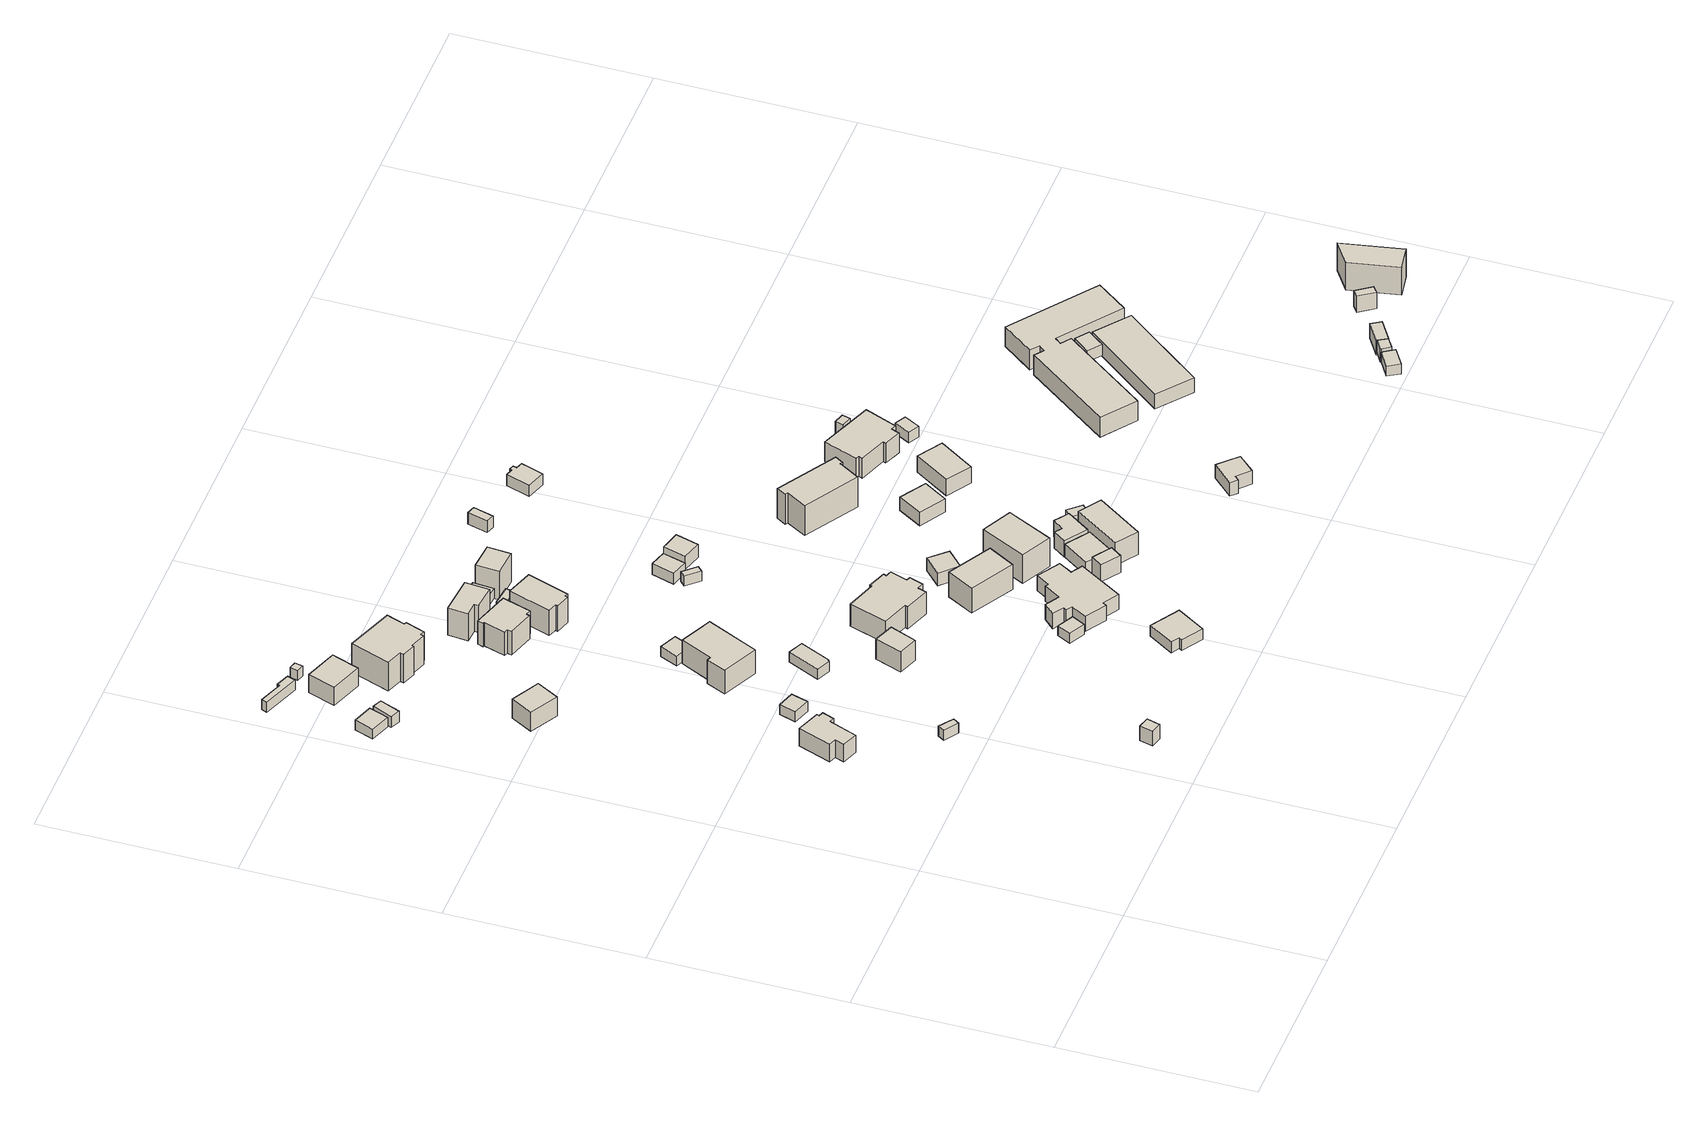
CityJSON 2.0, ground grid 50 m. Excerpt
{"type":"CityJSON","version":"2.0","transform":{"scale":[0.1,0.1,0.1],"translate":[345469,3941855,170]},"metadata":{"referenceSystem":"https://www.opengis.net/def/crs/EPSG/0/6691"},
"CityObjects":{
"building1":{"type":"Building","attributes":{"usage":"411","measuredHeight":9.5,"storeysAboveGround":1,"BuildingIDAttribute.prefecture":"14","BuildingIDAttribute.city":"14151","BuildingDetailAttribute.totalFloorArea":75.36,"BuildingDetailAttribute.buildingFootprintArea":75.36,"BuildingDetailAttribute.buildingStructureType":"601","BuildingDetailAttribute.buildingStructureOrgType":"1","BuildingDetailAttribute.orgUsage":"10","BuildingDetailAttribute.surveyYear":2015},"geometry":[{"type":"Solid","lod":"1","boundaries":[[[[0,1,2,3,4,5,6,7,8,9]],[[8,10,11,9]],[[7,12,10,8]],[[6,13,12,7]],[[5,14,13,6]],[[4,15,14,5]],[[3,16,15,4]],[[2,17,16,3]],[[1,18,17,2]],[[0,19,18,1]],[[9,11,19,0]],[[10,12,13,14,15,16,17,18,19,11]]]]}]},
"building2":{"type":"Building","attributes":{"measuredHeight":4.8,"BuildingIDAttribute.prefecture":"14","BuildingIDAttribute.city":"14151","BuildingDetailAttribute.surveyYear":2015},"geometry":[{"type":"Solid","lod":"1","boundaries":[[[[20,21,22,23]],[[22,24,25,23]],[[21,26,24,22]],[[20,27,26,21]],[[23,25,27,20]],[[24,26,27,25]]]]}]},
"building3":{"type":"Building","attributes":{"BuildingIDAttribute.prefecture":"14","BuildingIDAttribute.city":"14151","BuildingDetailAttribute.surveyYear":2015},"geometry":[{"type":"Solid","lod":"1","boundaries":[[[[28,29,30,31]],[[30,32,33,31]],[[29,34,32,30]],[[28,35,34,29]],[[31,33,35,28]],[[32,34,35,33]]]]}]},
"building4":{"type":"Building","attributes":{"BuildingIDAttribute.prefecture":"14","BuildingIDAttribute.city":"14151","BuildingDetailAttribute.surveyYear":2015},"geometry":[{"type":"Solid","lod":"1","boundaries":[[[[36,37,38,39]],[[38,40,41,39]],[[37,42,40,38]],[[36,43,42,37]],[[39,41,43,36]],[[40,42,43,41]]]]}]},
"building5":{"type":"Building","attributes":{"usage":"411","measuredHeight":3.6,"storeysAboveGround":1,"BuildingIDAttribute.prefecture":"14","BuildingIDAttribute.city":"14151","BuildingDetailAttribute.totalFloorArea":15.22,"BuildingDetailAttribute.buildingFootprintArea":15.22,"BuildingDetailAttribute.buildingStructureType":"601","BuildingDetailAttribute.buildingStructureOrgType":"1","BuildingDetailAttribute.orgUsage":"10","BuildingDetailAttribute.surveyYear":2015},"geometry":[{"type":"Solid","lod":"1","boundaries":[[[[44,45,46,47]],[[46,48,49,47]],[[45,50,48,46]],[[44,51,50,45]],[[47,49,51,44]],[[48,50,51,49]]]]}]},
"building6":{"type":"Building","attributes":{"measuredHeight":6.2,"BuildingIDAttribute.prefecture":"14","BuildingIDAttribute.city":"14151","BuildingDetailAttribute.surveyYear":2015},"geometry":[{"type":"Solid","lod":"1","boundaries":[[[[52,53,54,55]],[[54,56,57,55]],[[53,58,56,54]],[[52,59,58,53]],[[55,57,59,52]],[[56,58,59,57]]]]}]},
"building7":{"type":"Building","attributes":{"usage":"411","storeysAboveGround":1,"BuildingIDAttribute.prefecture":"14","BuildingIDAttribute.city":"14151","BuildingDetailAttribute.totalFloorArea":21.44,"BuildingDetailAttribute.buildingFootprintArea":21.44,"BuildingDetailAttribute.buildingStructureType":"601","BuildingDetailAttribute.buildingStructureOrgType":"1","BuildingDetailAttribute.orgUsage":"10","BuildingDetailAttribute.surveyYear":2015},"geometry":[{"type":"Solid","lod":"1","boundaries":[[[[60,61,62,63]],[[62,64,65,63]],[[61,66,64,62]],[[60,67,66,61]],[[63,65,67,60]],[[64,66,67,65]]]]}]},
"building8":{"type":"Building","attributes":{"BuildingIDAttribute.prefecture":"14","BuildingIDAttribute.city":"14151","BuildingDetailAttribute.surveyYear":2015},"geometry":[{"type":"Solid","lod":"1","boundaries":[[[[68,69,70,71,72,73]],[[72,74,75,73]],[[71,76,74,72]],[[70,77,76,71]],[[69,78,77,70]],[[68,79,78,69]],[[73,75,79,68]],[[74,76,77,78,79,75]]]]}]},
"building9":{"type":"Building","attributes":{"usage":"411","measuredHeight":6.2,"storeysAboveGround":1,"BuildingIDAttribute.prefecture":"14","BuildingIDAttribute.city":"14151","BuildingDetailAttribute.totalFloorArea":67.51,"BuildingDetailAttribute.buildingFootprintArea":67.51,"BuildingDetailAttribute.buildingStructureType":"601","BuildingDetailAttribute.buildingStructureOrgType":"1","BuildingDetailAttribute.orgUsage":"10","BuildingDetailAttribute.surveyYear":2015},"geometry":[{"type":"Solid","lod":"1","boundaries":[[[[80,81,82,83]],[[82,84,85,83]],[[81,86,84,82]],[[80,87,86,81]],[[83,85,87,80]],[[84,86,87,85]]]]}]},
"building10":{"type":"Building","attributes":{"BuildingIDAttribute.prefecture":"14","BuildingIDAttribute.city":"14151","BuildingDetailAttribute.surveyYear":2015},"geometry":[{"type":"Solid","lod":"1","boundaries":[[[[88,89,90,91]],[[90,92,93,91]],[[89,94,92,90]],[[88,95,94,89]],[[91,93,95,88]],[[92,94,95,93]]]]}]},
"building11":{"type":"Building","attributes":{"usage":"411","measuredHeight":10.1,"storeysAboveGround":2,"BuildingIDAttribute.prefecture":"14","BuildingIDAttribute.city":"14151","BuildingDetailAttribute.totalFloorArea":338.29,"BuildingDetailAttribute.buildingFootprintArea":169.14,"BuildingDetailAttribute.buildingStructureType":"601","BuildingDetailAttribute.buildingStructureOrgType":"1","BuildingDetailAttribute.orgUsage":"10","BuildingDetailAttribute.surveyYear":2015},"geometry":[{"type":"Solid","lod":"1","boundaries":[[[[96,97,98,99,100,101,102,103,104,105,106,107]],[[106,108,109,107]],[[105,110,108,106]],[[104,111,110,105]],[[103,112,111,104]],[[102,113,112,103]],[[101,114,113,102]],[[100,115,114,101]],[[99,116,115,100]],[[98,117,116,99]],[[97,118,117,98]],[[96,119,118,97]],[[107,109,119,96]],[[108,110,111,112,113,114,115,116,117,118,119,109]]]]}]},
"building12":{"type":"Building","attributes":{"usage":"411","measuredHeight":8.5,"storeysAboveGround":2,"BuildingIDAttribute.prefecture":"14","BuildingIDAttribute.city":"14151","BuildingDetailAttribute.totalFloorArea":237.48,"BuildingDetailAttribute.buildingFootprintArea":118.74,"BuildingDetailAttribute.buildingStructureType":"601","BuildingDetailAttribute.buildingStructureOrgType":"1","BuildingDetailAttribute.orgUsage":"10","BuildingDetailAttribute.surveyYear":2015},"geometry":[{"type":"Solid","lod":"1","boundaries":[[[[120,121,122,123,124,125]],[[124,126,127,125]],[[123,128,126,124]],[[122,129,128,123]],[[121,130,129,122]],[[120,131,130,121]],[[125,127,131,120]],[[126,128,129,130,131,127]]]]}]},
"building13":{"type":"Building","attributes":{"usage":"411","measuredHeight":3.6,"storeysAboveGround":1,"BuildingIDAttribute.prefecture":"14","BuildingIDAttribute.city":"14151","BuildingDetailAttribute.totalFloorArea":38.46,"BuildingDetailAttribute.buildingFootprintArea":38.46,"BuildingDetailAttribute.buildingStructureType":"601","BuildingDetailAttribute.buildingStructureOrgType":"1","BuildingDetailAttribute.orgUsage":"10","BuildingDetailAttribute.surveyYear":2015},"geometry":[{"type":"Solid","lod":"1","boundaries":[[[[132,133,134,135,136,137]],[[136,138,139,137]],[[135,140,138,136]],[[134,141,140,135]],[[133,142,141,134]],[[132,143,142,133]],[[137,139,143,132]],[[138,140,141,142,143,139]]]]}]},
"building14":{"type":"Building","attributes":{"usage":"411","measuredHeight":6.9,"storeysAboveGround":1,"BuildingIDAttribute.prefecture":"14","BuildingIDAttribute.city":"14151","BuildingDetailAttribute.totalFloorArea":40.37,"BuildingDetailAttribute.buildingFootprintArea":40.37,"BuildingDetailAttribute.buildingStructureType":"601","BuildingDetailAttribute.buildingStructureOrgType":"1","BuildingDetailAttribute.orgUsage":"10","BuildingDetailAttribute.surveyYear":2015},"geometry":[{"type":"Solid","lod":"1","boundaries":[[[[144,145,146,147]],[[146,148,149,147]],[[145,150,148,146]],[[144,151,150,145]],[[147,149,151,144]],[[148,150,151,149]]]]}]},
"building15":{"type":"Building","attributes":{"BuildingIDAttribute.prefecture":"14","BuildingIDAttribute.city":"14151","BuildingDetailAttribute.surveyYear":2015},"geometry":[{"type":"Solid","lod":"1","boundaries":[[[[152,153,154,155]],[[154,156,157,155]],[[153,158,156,154]],[[152,159,158,153]],[[155,157,159,152]],[[156,158,159,157]]]]}]},
"building16":{"type":"Building","attributes":{"usage":"411","measuredHeight":8.9,"storeysAboveGround":1,"BuildingIDAttribute.prefecture":"14","BuildingIDAttribute.city":"14151","BuildingDetailAttribute.totalFloorArea":68.99,"BuildingDetailAttribute.buildingFootprintArea":68.99,"BuildingDetailAttribute.buildingStructureType":"601","BuildingDetailAttribute.buildingStructureOrgType":"1","BuildingDetailAttribute.orgUsage":"10","BuildingDetailAttribute.surveyYear":2015},"geometry":[{"type":"Solid","lod":"1","boundaries":[[[[160,161,162,163,164,165,166,167,168,169]],[[168,170,171,169]],[[167,172,170,168]],[[166,173,172,167]],[[165,174,173,166]],[[164,175,174,165]],[[163,176,175,164]],[[162,177,176,163]],[[161,178,177,162]],[[160,179,178,161]],[[169,171,179,160]],[[170,172,173,174,175,176,177,178,179,171]]]]}]},
"building17":{"type":"Building","attributes":{"measuredHeight":3.8,"BuildingIDAttribute.prefecture":"14","BuildingIDAttribute.city":"14151","BuildingDetailAttribute.surveyYear":2015},"geometry":[{"type":"Solid","lod":"1","boundaries":[[[[180,181,182,183,184,185]],[[184,186,187,185]],[[183,188,186,184]],[[182,189,188,183]],[[181,190,189,182]],[[180,191,190,181]],[[185,187,191,180]],[[186,188,189,190,191,187]]]]}]},
"building18":{"type":"Building","attributes":{"BuildingIDAttribute.prefecture":"14","BuildingIDAttribute.city":"14151","BuildingDetailAttribute.surveyYear":2015},"geometry":[{"type":"Solid","lod":"1","boundaries":[[[[192,193,194,195]],[[194,196,197,195]],[[193,198,196,194]],[[192,199,198,193]],[[195,197,199,192]],[[196,198,199,197]]]]}]},
"building19":{"type":"Building","attributes":{"usage":"411","measuredHeight":9.2,"storeysAboveGround":1,"BuildingIDAttribute.prefecture":"14","BuildingIDAttribute.city":"14151","BuildingDetailAttribute.totalFloorArea":50.87,"BuildingDetailAttribute.buildingFootprintArea":50.87,"BuildingDetailAttribute.buildingStructureType":"601","BuildingDetailAttribute.buildingStructureOrgType":"1","BuildingDetailAttribute.orgUsage":"10","BuildingDetailAttribute.surveyYear":2015,"BuildingRiverFloodingRiskAttribute.description":"6","BuildingRiverFloodingRiskAttribute.rankOrg":"1","BuildingRiverFloodingRiskAttribute.depth":0.119,"BuildingRiverFloodingRiskAttribute.adminType":"2","BuildingRiverFloodingRiskAttribute.scale":"2"},"geometry":[{"type":"Solid","lod":"1","boundaries":[[[[200,201,202,203,204,205]],[[204,206,207,205]],[[203,208,206,204]],[[202,209,208,203]],[[201,210,209,202]],[[200,211,210,201]],[[205,207,211,200]],[[206,208,209,210,211,207]]]]}]},
"building20":{"type":"Building","attributes":{"usage":"411","measuredHeight":9.7,"storeysAboveGround":2,"BuildingIDAttribute.prefecture":"14","BuildingIDAttribute.city":"14151","BuildingDetailAttribute.totalFloorArea":278.54,"BuildingDetailAttribute.buildingFootprintArea":139.27,"BuildingDetailAttribute.buildingStructureType":"601","BuildingDetailAttribute.buildingStructureOrgType":"1","BuildingDetailAttribute.orgUsage":"10","BuildingDetailAttribute.surveyYear":2015},"geometry":[{"type":"Solid","lod":"1","boundaries":[[[[212,213,214,215,216,217,218,219,220,221,222,223,224,225]],[[224,226,227,225]],[[223,228,226,224]],[[222,229,228,223]],[[221,230,229,222]],[[220,231,230,221]],[[219,232,231,220]],[[218,233,232,219]],[[217,234,233,218]],[[216,235,234,217]],[[215,236,235,216]],[[214,237,236,215]],[[213,238,237,214]],[[212,239,238,213]],[[225,227,239,212]],[[226,228,229,230,231,232,233,234,235,236,237,238,239,227]]]]}]},
"building21":{"type":"Building","attributes":{"usage":"411","measuredHeight":9.2,"storeysAboveGround":2,"BuildingIDAttribute.prefecture":"14","BuildingIDAttribute.city":"14151","BuildingDetailAttribute.totalFloorArea":144.31,"BuildingDetailAttribute.buildingFootprintArea":72.15,"BuildingDetailAttribute.buildingStructureType":"601","BuildingDetailAttribute.buildingStructureOrgType":"1","BuildingDetailAttribute.orgUsage":"10","BuildingDetailAttribute.surveyYear":2015,"BuildingRiverFloodingRiskAttribute.description":"6","BuildingRiverFloodingRiskAttribute.rankOrg":"1","BuildingRiverFloodingRiskAttribute.depth":0.217,"BuildingRiverFloodingRiskAttribute.adminType":"2","BuildingRiverFloodingRiskAttribute.scale":"2"},"geometry":[{"type":"Solid","lod":"1","boundaries":[[[[240,241,242,243,244,245,246,247]],[[246,248,249,247]],[[245,250,248,246]],[[244,251,250,245]],[[243,252,251,244]],[[242,253,252,243]],[[241,254,253,242]],[[240,255,254,241]],[[247,249,255,240]],[[248,250,251,252,253,254,255,249]]]]}]},
"building22":{"type":"Building","attributes":{"usage":"411","measuredHeight":5.7,"storeysAboveGround":1,"BuildingIDAttribute.prefecture":"14","BuildingIDAttribute.city":"14151","BuildingDetailAttribute.totalFloorArea":202.76,"BuildingDetailAttribute.buildingFootprintArea":202.76,"BuildingDetailAttribute.buildingStructureType":"601","BuildingDetailAttribute.buildingStructureOrgType":"1","BuildingDetailAttribute.orgUsage":"10","BuildingDetailAttribute.surveyYear":2015},"geometry":[{"type":"Solid","lod":"1","boundaries":[[[[256,257,258,259,260,261,262,263,264,265,266,267,268,269,270,271]],[[270,272,273,271]],[[269,274,272,270]],[[268,275,274,269]],[[267,276,275,268]],[[266,277,276,267]],[[265,278,277,266]],[[264,279,278,265]],[[263,280,279,264]],[[262,281,280,263]],[[261,282,281,262]],[[260,283,282,261]],[[259,284,283,260]],[[258,285,284,259]],[[257,286,285,258]],[[256,287,286,257]],[[271,273,287,256]],[[272,274,275,276,277,278,279,280,281,282,283,284,285,286,287,273]]]]}]},
"building23":{"type":"Building","attributes":{"measuredHeight":4,"BuildingIDAttribute.prefecture":"14","BuildingIDAttribute.city":"14151","BuildingDetailAttribute.surveyYear":2015,"BuildingRiverFloodingRiskAttribute.description":"6","BuildingRiverFloodingRiskAttribute.rankOrg":"1","BuildingRiverFloodingRiskAttribute.depth":0.217,"BuildingRiverFloodingRiskAttribute.adminType":"2","BuildingRiverFloodingRiskAttribute.scale":"2"},"geometry":[{"type":"Solid","lod":"1","boundaries":[[[[288,289,290,291]],[[290,292,293,291]],[[289,294,292,290]],[[288,295,294,289]],[[291,293,295,288]],[[292,294,295,293]]]]}]},
"building24":{"type":"Building","attributes":{"usage":"411","measuredHeight":5.4,"storeysAboveGround":1,"BuildingIDAttribute.prefecture":"14","BuildingIDAttribute.city":"14151","BuildingDetailAttribute.totalFloorArea":24.59,"BuildingDetailAttribute.buildingFootprintArea":24.59,"BuildingDetailAttribute.buildingStructureType":"601","BuildingDetailAttribute.buildingStructureOrgType":"1","BuildingDetailAttribute.orgUsage":"10","BuildingDetailAttribute.surveyYear":2015,"BuildingRiverFloodingRiskAttribute.description":"6","BuildingRiverFloodingRiskAttribute.rankOrg":"1","BuildingRiverFloodingRiskAttribute.depth":0.119,"BuildingRiverFloodingRiskAttribute.adminType":"2","BuildingRiverFloodingRiskAttribute.scale":"2"},"geometry":[{"type":"Solid","lod":"1","boundaries":[[[[296,297,298,299]],[[298,300,301,299]],[[297,302,300,298]],[[296,303,302,297]],[[299,301,303,296]],[[300,302,303,301]]]]}]},
"building25":{"type":"Building","attributes":{"usage":"411","measuredHeight":8.6,"storeysAboveGround":1,"BuildingIDAttribute.prefecture":"14","BuildingIDAttribute.city":"14151","BuildingDetailAttribute.totalFloorArea":85.09,"BuildingDetailAttribute.buildingFootprintArea":85.09,"BuildingDetailAttribute.buildingStructureType":"601","BuildingDetailAttribute.buildingStructureOrgType":"1","BuildingDetailAttribute.orgUsage":"10","BuildingDetailAttribute.surveyYear":2015},"geometry":[{"type":"Solid","lod":"1","boundaries":[[[[304,305,306,307]],[[306,308,309,307]],[[305,310,308,306]],[[304,311,310,305]],[[307,309,311,304]],[[308,310,311,309]]]]}]},
"building26":{"type":"Building","attributes":{"usage":"411","measuredHeight":9.3,"storeysAboveGround":1,"BuildingIDAttribute.prefecture":"14","BuildingIDAttribute.city":"14151","BuildingDetailAttribute.totalFloorArea":42.75,"BuildingDetailAttribute.buildingFootprintArea":42.75,"BuildingDetailAttribute.buildingStructureType":"601","BuildingDetailAttribute.buildingStructureOrgType":"1","BuildingDetailAttribute.orgUsage":"10","BuildingDetailAttribute.surveyYear":2015,"BuildingRiverFloodingRiskAttribute.description":"6","BuildingRiverFloodingRiskAttribute.rankOrg":"1","BuildingRiverFloodingRiskAttribute.depth":0.027,"BuildingRiverFloodingRiskAttribute.adminType":"2","BuildingRiverFloodingRiskAttribute.scale":"2"},"geometry":[{"type":"Solid","lod":"1","boundaries":[[[[312,313,314,315]],[[314,316,317,315]],[[313,318,316,314]],[[312,319,318,313]],[[315,317,319,312]],[[316,318,319,317]]]]}]},
"building27":{"type":"Building","attributes":{"usage":"411","measuredHeight":4,"storeysAboveGround":1,"BuildingIDAttribute.prefecture":"14","BuildingIDAttribute.city":"14151","BuildingDetailAttribute.totalFloorArea":35.6,"BuildingDetailAttribute.buildingFootprintArea":35.6,"BuildingDetailAttribute.buildingStructureType":"610","BuildingDetailAttribute.buildingStructureOrgType":"2","BuildingDetailAttribute.orgUsage":"10","BuildingDetailAttribute.surveyYear":2015},"geometry":[{"type":"Solid","lod":"1","boundaries":[[[[320,321,322,323]],[[322,324,325,323]],[[321,326,324,322]],[[320,327,326,321]],[[323,325,327,320]],[[324,326,327,325]]]]}]},
"building28":{"type":"Building","attributes":{"BuildingIDAttribute.prefecture":"14","BuildingIDAttribute.city":"14151","BuildingDetailAttribute.surveyYear":2015},"geometry":[{"type":"Solid","lod":"1","boundaries":[[[[328,329,330,331]],[[330,332,333,331]],[[329,334,332,330]],[[328,335,334,329]],[[331,333,335,328]],[[332,334,335,333]]]]}]},
"building29":{"type":"Building","attributes":{"usage":"411","measuredHeight":5.5,"storeysAboveGround":1,"BuildingIDAttribute.prefecture":"14","BuildingIDAttribute.city":"14151","BuildingDetailAttribute.totalFloorArea":20.51,"BuildingDetailAttribute.buildingFootprintArea":20.51,"BuildingDetailAttribute.buildingStructureType":"601","BuildingDetailAttribute.buildingStructureOrgType":"1","BuildingDetailAttribute.orgUsage":"10","BuildingDetailAttribute.surveyYear":2015},"geometry":[{"type":"Solid","lod":"1","boundaries":[[[[336,337,338,339]],[[338,340,341,339]],[[337,342,340,338]],[[336,343,342,337]],[[339,341,343,336]],[[340,342,343,341]]]]}]},
"building30":{"type":"Building","attributes":{"usage":"431","measuredHeight":3.6,"storeysAboveGround":1,"BuildingIDAttribute.prefecture":"14","BuildingIDAttribute.city":"14151","BuildingDetailAttribute.totalFloorArea":42.34,"BuildingDetailAttribute.buildingFootprintArea":42.34,"BuildingDetailAttribute.buildingStructureType":"610","BuildingDetailAttribute.buildingStructureOrgType":"2","BuildingDetailAttribute.orgUsage":"143","BuildingDetailAttribute.surveyYear":2015,"BuildingRiverFloodingRiskAttribute.description":"6","BuildingRiverFloodingRiskAttribute.rankOrg":"2","BuildingRiverFloodingRiskAttribute.depth":0.766,"BuildingRiverFloodingRiskAttribute.adminType":"2","BuildingRiverFloodingRiskAttribute.scale":"2"},"geometry":[{"type":"Solid","lod":"1","boundaries":[[[[344,345,346,347]],[[346,348,349,347]],[[345,350,348,346]],[[344,351,350,345]],[[347,349,351,344]],[[348,350,351,349]]]]}]},
"building31":{"type":"Building","attributes":{"usage":"415","measuredHeight":9.4,"storeysAboveGround":2,"BuildingIDAttribute.prefecture":"14","BuildingIDAttribute.city":"14151","BuildingDetailAttribute.totalFloorArea":218.03,"BuildingDetailAttribute.buildingFootprintArea":109.02,"BuildingDetailAttribute.buildingStructureType":"610","BuildingDetailAttribute.buildingStructureOrgType":"2","BuildingDetailAttribute.orgUsage":"50","BuildingDetailAttribute.surveyYear":2015},"geometry":[{"type":"Solid","lod":"1","boundaries":[[[[352,353,354,355]],[[354,356,357,355]],[[353,358,356,354]],[[352,359,358,353]],[[355,357,359,352]],[[356,358,359,357]]]]}]},
"building32":{"type":"Building","attributes":{"usage":"411","measuredHeight":4.5,"storeysAboveGround":1,"BuildingIDAttribute.prefecture":"14","BuildingIDAttribute.city":"14151","BuildingDetailAttribute.totalFloorArea":61.26,"BuildingDetailAttribute.buildingFootprintArea":61.26,"BuildingDetailAttribute.buildingStructureType":"601","BuildingDetailAttribute.buildingStructureOrgType":"1","BuildingDetailAttribute.orgUsage":"10","BuildingDetailAttribute.surveyYear":2015},"geometry":[{"type":"Solid","lod":"1","boundaries":[[[[360,361,362,363]],[[362,364,365,363]],[[361,366,364,362]],[[360,367,366,361]],[[363,365,367,360]],[[364,366,367,365]]]]}]},
"building33":{"type":"Building","attributes":{"usage":"431","measuredHeight":4.3,"storeysAboveGround":1,"BuildingIDAttribute.prefecture":"14","BuildingIDAttribute.city":"14151","BuildingDetailAttribute.totalFloorArea":38.3,"BuildingDetailAttribute.buildingFootprintArea":38.3,"BuildingDetailAttribute.buildingStructureType":"610","BuildingDetailAttribute.buildingStructureOrgType":"2","BuildingDetailAttribute.orgUsage":"143","BuildingDetailAttribute.surveyYear":2015,"BuildingRiverFloodingRiskAttribute.description":"6","BuildingRiverFloodingRiskAttribute.rankOrg":"2","BuildingRiverFloodingRiskAttribute.depth":0.686,"BuildingRiverFloodingRiskAttribute.adminType":"2","BuildingRiverFloodingRiskAttribute.scale":"2"},"geometry":[{"type":"Solid","lod":"1","boundaries":[[[[368,369,370,371]],[[370,372,373,371]],[[369,374,372,370]],[[368,375,374,369]],[[371,373,375,368]],[[372,374,375,373]]]]}]},
"building34":{"type":"Building","attributes":{"usage":"413","measuredHeight":5.5,"storeysAboveGround":1,"BuildingIDAttribute.prefecture":"14","BuildingIDAttribute.city":"14151","BuildingDetailAttribute.totalFloorArea":41.74,"BuildingDetailAttribute.buildingFootprintArea":41.74,"BuildingDetailAttribute.buildingStructureType":"601","BuildingDetailAttribute.buildingStructureOrgType":"1","BuildingDetailAttribute.orgUsage":"30","BuildingDetailAttribute.surveyYear":2015},"geometry":[{"type":"Solid","lod":"1","boundaries":[[[[376,377,378,379,380,381]],[[380,382,383,381]],[[379,384,382,380]],[[378,385,384,379]],[[377,386,385,378]],[[376,387,386,377]],[[381,383,387,376]],[[382,384,385,386,387,383]]]]}]},
"building35":{"type":"Building","attributes":{"usage":"411","measuredHeight":7.8,"storeysAboveGround":2,"BuildingIDAttribute.prefecture":"14","BuildingIDAttribute.city":"14151","BuildingDetailAttribute.totalFloorArea":161.11,"BuildingDetailAttribute.buildingFootprintArea":80.56,"BuildingDetailAttribute.buildingStructureType":"601","BuildingDetailAttribute.buildingStructureOrgType":"1","BuildingDetailAttribute.orgUsage":"10","BuildingDetailAttribute.surveyYear":2015},"geometry":[{"type":"Solid","lod":"1","boundaries":[[[[388,389,390,391]],[[390,392,393,391]],[[389,394,392,390]],[[388,395,394,389]],[[391,393,395,388]],[[392,394,395,393]]]]}]},
"building36":{"type":"Building","attributes":{"usage":"431","measuredHeight":3.7,"storeysAboveGround":1,"BuildingIDAttribute.prefecture":"14","BuildingIDAttribute.city":"14151","BuildingDetailAttribute.totalFloorArea":12.49,"BuildingDetailAttribute.buildingFootprintArea":12.49,"BuildingDetailAttribute.buildingStructureType":"610","BuildingDetailAttribute.buildingStructureOrgType":"2","BuildingDetailAttribute.orgUsage":"143","BuildingDetailAttribute.surveyYear":2015,"BuildingRiverFloodingRiskAttribute.description":"6","BuildingRiverFloodingRiskAttribute.rankOrg":"2","BuildingRiverFloodingRiskAttribute.depth":0.715,"BuildingRiverFloodingRiskAttribute.adminType":"2","BuildingRiverFloodingRiskAttribute.scale":"1"},"geometry":[{"type":"Solid","lod":"1","boundaries":[[[[396,397,398,399]],[[398,400,401,399]],[[397,402,400,398]],[[396,403,402,397]],[[399,401,403,396]],[[400,402,403,401]]]]}]},
"building37":{"type":"Building","attributes":{"usage":"415","measuredHeight":5.6,"storeysAboveGround":1,"BuildingIDAttribute.prefecture":"14","BuildingIDAttribute.city":"14151","BuildingDetailAttribute.totalFloorArea":13.1,"BuildingDetailAttribute.buildingFootprintArea":13.1,"BuildingDetailAttribute.buildingStructureType":"610","BuildingDetailAttribute.buildingStructureOrgType":"2","BuildingDetailAttribute.orgUsage":"50","BuildingDetailAttribute.surveyYear":2015},"geometry":[{"type":"Solid","lod":"1","boundaries":[[[[404,405,406,407]],[[406,408,409,407]],[[405,410,408,406]],[[404,411,410,405]],[[407,409,411,404]],[[408,410,411,409]]]]}]},
"building38":{"type":"Building","attributes":{"usage":"411","measuredHeight":5.2,"storeysAboveGround":1,"BuildingIDAttribute.prefecture":"14","BuildingIDAttribute.city":"14151","BuildingDetailAttribute.totalFloorArea":46.73,"BuildingDetailAttribute.buildingFootprintArea":46.73,"BuildingDetailAttribute.buildingStructureType":"601","BuildingDetailAttribute.buildingStructureOrgType":"1","BuildingDetailAttribute.orgUsage":"10","BuildingDetailAttribute.surveyYear":2015},"geometry":[{"type":"Solid","lod":"1","boundaries":[[[[412,413,414,415]],[[414,416,417,415]],[[413,418,416,414]],[[412,419,418,413]],[[415,417,419,412]],[[416,418,419,417]]]]}]},
"building39":{"type":"Building","attributes":{"usage":"412","measuredHeight":10.2,"storeysAboveGround":2,"BuildingIDAttribute.prefecture":"14","BuildingIDAttribute.city":"14151","BuildingDetailAttribute.totalFloorArea":248.36,"BuildingDetailAttribute.buildingFootprintArea":124.18,"BuildingDetailAttribute.buildingStructureType":"601","BuildingDetailAttribute.buildingStructureOrgType":"1","BuildingDetailAttribute.orgUsage":"20","BuildingDetailAttribute.surveyYear":2015},"geometry":[{"type":"Solid","lod":"1","boundaries":[[[[420,421,422,423,424,425,426,427]],[[426,428,429,427]],[[425,430,428,426]],[[424,431,430,425]],[[423,432,431,424]],[[422,433,432,423]],[[421,434,433,422]],[[420,435,434,421]],[[427,429,435,420]],[[428,430,431,432,433,434,435,429]]]]}]},
"building40":{"type":"Building","attributes":{"usage":"431","measuredHeight":3.9,"storeysAboveGround":1,"BuildingIDAttribute.prefecture":"14","BuildingIDAttribute.city":"14151","BuildingDetailAttribute.totalFloorArea":28.83,"BuildingDetailAttribute.buildingFootprintArea":28.83,"BuildingDetailAttribute.buildingStructureType":"610","BuildingDetailAttribute.buildingStructureOrgType":"2","BuildingDetailAttribute.orgUsage":"143","BuildingDetailAttribute.surveyYear":2015,"BuildingRiverFloodingRiskAttribute.description":"6","BuildingRiverFloodingRiskAttribute.rankOrg":"2","BuildingRiverFloodingRiskAttribute.depth":0.665,"BuildingRiverFloodingRiskAttribute.adminType":"2","BuildingRiverFloodingRiskAttribute.scale":"1"},"geometry":[{"type":"Solid","lod":"1","boundaries":[[[[436,437,438,439,440,441,442,443]],[[442,444,445,443]],[[441,446,444,442]],[[440,447,446,441]],[[439,448,447,440]],[[438,449,448,439]],[[437,450,449,438]],[[436,451,450,437]],[[443,445,451,436]],[[444,446,447,448,449,450,451,445]]]]}]},
"building41":{"type":"Building","attributes":{"usage":"411","measuredHeight":5.7,"storeysAboveGround":2,"BuildingIDAttribute.prefecture":"14","BuildingIDAttribute.city":"14151","BuildingDetailAttribute.totalFloorArea":136.42,"BuildingDetailAttribute.buildingFootprintArea":68.21,"BuildingDetailAttribute.buildingStructureType":"601","BuildingDetailAttribute.buildingStructureOrgType":"1","BuildingDetailAttribute.orgUsage":"10","BuildingDetailAttribute.surveyYear":2015},"geometry":[{"type":"Solid","lod":"1","boundaries":[[[[452,453,454,455]],[[454,456,457,455]],[[453,458,456,454]],[[452,459,458,453]],[[455,457,459,452]],[[456,458,459,457]]]]}]},
"building42":{"type":"Building","attributes":{"usage":"431","measuredHeight":4.4,"storeysAboveGround":1,"BuildingIDAttribute.prefecture":"14","BuildingIDAttribute.city":"14151","BuildingDetailAttribute.totalFloorArea":24.77,"BuildingDetailAttribute.buildingFootprintArea":24.77,"BuildingDetailAttribute.buildingStructureType":"610","BuildingDetailAttribute.buildingStructureOrgType":"2","BuildingDetailAttribute.orgUsage":"143","BuildingDetailAttribute.surveyYear":2015},"geometry":[{"type":"Solid","lod":"1","boundaries":[[[[460,461,462,463,464,465]],[[464,466,467,465]],[[463,468,466,464]],[[462,469,468,463]],[[461,470,469,462]],[[460,471,470,461]],[[465,467,471,460]],[[466,468,469,470,471,467]]]]}]},
"building43":{"type":"Building","attributes":{"usage":"411","measuredHeight":8,"storeysAboveGround":1,"BuildingIDAttribute.prefecture":"14","BuildingIDAttribute.city":"14151","BuildingDetailAttribute.totalFloorArea":156.35,"BuildingDetailAttribute.buildingFootprintArea":156.35,"BuildingDetailAttribute.buildingStructureType":"601","BuildingDetailAttribute.buildingStructureOrgType":"1","BuildingDetailAttribute.orgUsage":"10","BuildingDetailAttribute.surveyYear":2015},"geometry":[{"type":"Solid","lod":"1","boundaries":[[[[472,473,474,475,476,477,478,479,480,481]],[[480,482,483,481]],[[479,484,482,480]],[[478,485,484,479]],[[477,486,485,478]],[[476,487,486,477]],[[475,488,487,476]],[[474,489,488,475]],[[473,490,489,474]],[[472,491,490,473]],[[481,483,491,472]],[[482,484,485,486,487,488,489,490,491,483]]]]}]},
"building44":{"type":"Building","attributes":{"usage":"411","measuredHeight":3.6,"storeysAboveGround":1,"BuildingIDAttribute.prefecture":"14","BuildingIDAttribute.city":"14151","BuildingDetailAttribute.totalFloorArea":14.97,"BuildingDetailAttribute.buildingFootprintArea":14.97,"BuildingDetailAttribute.buildingStructureType":"601","BuildingDetailAttribute.buildingStructureOrgType":"1","BuildingDetailAttribute.orgUsage":"10","BuildingDetailAttribute.surveyYear":2015},"geometry":[{"type":"Solid","lod":"1","boundaries":[[[[492,493,494,495]],[[494,496,497,495]],[[493,498,496,494]],[[492,499,498,493]],[[495,497,499,492]],[[496,498,499,497]]]]}]},
"building45":{"type":"Building","attributes":{"measuredHeight":6.7,"BuildingIDAttribute.prefecture":"14","BuildingIDAttribute.city":"14151","BuildingDetailAttribute.surveyYear":2015},"geometry":[{"type":"Solid","lod":"1","boundaries":[[[[500,501,502,503]],[[502,504,505,503]],[[501,506,504,502]],[[500,507,506,501]],[[503,505,507,500]],[[504,506,507,505]]]]}]},
"building46":{"type":"Building","attributes":{"measuredHeight":6.1,"BuildingIDAttribute.prefecture":"14","BuildingIDAttribute.city":"14151","BuildingDetailAttribute.surveyYear":2015},"geometry":[{"type":"Solid","lod":"1","boundaries":[[[[508,509,510,511]],[[510,512,513,511]],[[509,514,512,510]],[[508,515,514,509]],[[511,513,515,508]],[[512,514,515,513]]]]}]},
"building47":{"type":"Building","attributes":{"measuredHeight":7.6,"BuildingIDAttribute.prefecture":"14","BuildingIDAttribute.city":"14151","BuildingDetailAttribute.surveyYear":2015},"geometry":[{"type":"Solid","lod":"1","boundaries":[[[[516,517,518,519,520,521,522,523,524,525,526,527]],[[526,528,529,527]],[[525,530,528,526]],[[524,531,530,525]],[[523,532,531,524]],[[522,533,532,523]],[[521,534,533,522]],[[520,535,534,521]],[[519,536,535,520]],[[518,537,536,519]],[[517,538,537,518]],[[516,539,538,517]],[[527,529,539,516]],[[528,530,531,532,533,534,535,536,537,538,539,529]]]]}]},
"building48":{"type":"Building","attributes":{"usage":"431","storeysAboveGround":1,"BuildingIDAttribute.prefecture":"14","BuildingIDAttribute.city":"14151","BuildingDetailAttribute.totalFloorArea":15.97,"BuildingDetailAttribute.buildingFootprintArea":15.97,"BuildingDetailAttribute.buildingStructureType":"610","BuildingDetailAttribute.buildingStructureOrgType":"2","BuildingDetailAttribute.orgUsage":"143","BuildingDetailAttribute.surveyYear":2015},"geometry":[{"type":"Solid","lod":"1","boundaries":[[[[540,541,542,543,544]],[[543,545,546,544]],[[542,547,545,543]],[[541,548,547,542]],[[540,549,548,541]],[[544,546,549,540]],[[545,547,548,549,546]]]]}]},
"building49":{"type":"Building","attributes":{"usage":"451","measuredHeight":3.6,"storeysAboveGround":1,"BuildingIDAttribute.prefecture":"14","BuildingIDAttribute.city":"14151","BuildingDetailAttribute.totalFloorArea":22.56,"BuildingDetailAttribute.buildingFootprintArea":22.56,"BuildingDetailAttribute.buildingStructureType":"601","BuildingDetailAttribute.buildingStructureOrgType":"1","BuildingDetailAttribute.orgUsage":"200","BuildingDetailAttribute.surveyYear":2015},"geometry":[{"type":"Solid","lod":"1","boundaries":[[[[550,551,552,553]],[[552,554,555,553]],[[551,556,554,552]],[[550,557,556,551]],[[553,555,557,550]],[[554,556,557,555]]]]}]},
"building50":{"type":"Building","attributes":{"measuredHeight":4.1,"BuildingIDAttribute.prefecture":"14","BuildingIDAttribute.city":"14151","BuildingDetailAttribute.surveyYear":2015},"geometry":[{"type":"Solid","lod":"1","boundaries":[[[[558,540,544,559,560]],[[559,561,562,560]],[[544,563,561,559]],[[540,564,563,544]],[[558,565,564,540]],[[560,562,565,558]],[[561,563,564,565,562]]]]}]},
"building51":{"type":"Building","attributes":{"usage":"431","measuredHeight":4.7,"storeysAboveGround":1,"BuildingIDAttribute.prefecture":"14","BuildingIDAttribute.city":"14151","BuildingDetailAttribute.totalFloorArea":16.26,"BuildingDetailAttribute.buildingFootprintArea":16.26,"BuildingDetailAttribute.buildingStructureType":"610","BuildingDetailAttribute.buildingStructureOrgType":"2","BuildingDetailAttribute.orgUsage":"143","BuildingDetailAttribute.surveyYear":2015},"geometry":[{"type":"Solid","lod":"1","boundaries":[[[[566,567,568,569,570,571]],[[570,572,573,571]],[[569,574,572,570]],[[568,575,574,569]],[[567,576,575,568]],[[566,577,576,567]],[[571,573,577,566]],[[572,574,575,576,577,573]]]]}]},
"building52":{"type":"Building","attributes":{"usage":"431","measuredHeight":5.4,"storeysAboveGround":1,"BuildingIDAttribute.prefecture":"14","BuildingIDAttribute.city":"14151","BuildingDetailAttribute.totalFloorArea":8.7,"BuildingDetailAttribute.buildingFootprintArea":8.7,"BuildingDetailAttribute.buildingStructureType":"610","BuildingDetailAttribute.buildingStructureOrgType":"2","BuildingDetailAttribute.orgUsage":"143","BuildingDetailAttribute.surveyYear":2015},"geometry":[{"type":"Solid","lod":"1","boundaries":[[[[578,579,580,581]],[[580,582,583,581]],[[579,584,582,580]],[[578,585,584,579]],[[581,583,585,578]],[[582,584,585,583]]]]}]},
"building53":{"type":"Building","attributes":{"usage":"431","measuredHeight":10.1,"storeysAboveGround":1,"BuildingIDAttribute.prefecture":"14","BuildingIDAttribute.city":"14151","BuildingDetailAttribute.totalFloorArea":82.16,"BuildingDetailAttribute.buildingFootprintArea":82.16,"BuildingDetailAttribute.buildingStructureType":"610","BuildingDetailAttribute.buildingStructureOrgType":"2","BuildingDetailAttribute.orgUsage":"143","BuildingDetailAttribute.surveyYear":2015},"geometry":[{"type":"Solid","lod":"1","boundaries":[[[[586,587,588,589]],[[588,590,591,589]],[[587,592,590,588]],[[586,593,592,587]],[[589,591,593,586]],[[590,592,593,591]]]]}]}
},
"vertices":[
[294,895,41],[355,872,41],[353,865,41],[365,861,41],[353,830,41],[341,835,41],[313,762,41],[272,778,41],[281,802,41],[262,809,41],[281,802,94],[262,809,94],[272,778,94],[313,762,94],[341,835,94],[353,830,94],[365,861,94],[353,865,94],[355,872,94],[294,895,94],
[557,100,67],[528,108,67],[537,143,67],[567,135,67],[537,143,111],[567,135,111],[528,108,111],[557,100,111],
[53,1821,39],[1,1840,39],[19,1889,39],[71,1871,39],[19,1889,69],[71,1871,69],[1,1840,69],[53,1821,69],
[417,582,44],[428,599,44],[464,574,44],[453,558,44],[464,574,74],[453,558,74],[428,599,74],[417,582,74],
[81,1803,37],[56,1814,37],[79,1866,37],[103,1855,37],[79,1866,70],[103,1855,70],[56,1814,70],[81,1803,70],
[246,1518,42],[214,1461,42],[142,1501,42],[173,1557,42],[142,1501,100],[173,1557,100],[214,1461,100],[246,1518,100],
[377,932,37],[391,975,37],[435,961,37],[422,917,37],[435,961,67],[422,917,67],[391,975,67],[377,932,67],
[35,2124,25],[97,2101,25],[99,2107,25],[134,2094,25],[126,2073,25],[29,2109,25],[126,2073,55],[29,2109,55],[134,2094,55],[99,2107,55],[97,2101,55],[35,2124,55],
[212,2010,25],[186,1939,25],[102,1969,25],[127,2040,25],[102,1969,80],[127,2040,80],[186,1939,80],[212,2010,80],
[167,2099,24],[186,2094,24],[181,2073,24],[161,2078,24],[181,2073,54],[161,2078,54],[186,2094,54],[167,2099,54],
[353,1924,24],[336,1877,24],[342,1874,24],[324,1824,24],[313,1828,24],[310,1820,24],[269,1835,24],[267,1830,24],[232,1843,24],[235,1852,24],[193,1868,24],[230,1969,24],[193,1868,111],[230,1969,111],[235,1852,111],[232,1843,111],[267,1830,111],[269,1835,111],[310,1820,111],[313,1828,111],[324,1824,111],[342,1874,111],[336,1877,111],[353,1924,111],
[574,1209,37],[512,1076,37],[419,1120,37],[442,1170,37],[452,1166,37],[491,1248,37],[452,1166,109],[491,1248,109],[442,1170,109],[419,1120,109],[512,1076,109],[574,1209,109],
[619,999,33],[583,920,33],[581,921,33],[578,917,33],[542,933,33],[581,1016,33],[542,933,64],[581,1016,64],[578,917,64],[581,921,64],[583,920,64],[619,999,64],
[668,737,44],[617,756,44],[643,825,44],[695,805,44],[643,825,105],[695,805,105],[617,756,105],[668,737,105],
[527,1239,34],[482,1258,34],[503,1305,34],[548,1285,34],[503,1305,64],[548,1285,64],[482,1258,64],[527,1239,64],
[512,1694,27],[489,1620,27],[475,1624,27],[472,1616,27],[404,1637,27],[407,1648,27],[397,1651,27],[415,1708,27],[411,1709,27],[416,1724,27],[411,1709,98],[416,1724,98],[415,1708,98],[397,1651,98],[407,1648,98],[404,1637,98],[472,1616,98],[475,1624,98],[489,1620,98],[512,1694,98],
[962,190,77],[916,117,77],[863,150,77],[868,158,77],[847,171,77],[889,236,77],[847,171,110],[889,236,110],[868,158,110],[863,150,110],[916,117,110],[962,190,110],
[807,406,74],[825,441,74],[867,419,74],[849,384,74],[867,419,104],[849,384,104],[825,441,104],[807,406,104],
[429,1752,19],[434,1804,19],[535,1796,19],[530,1733,19],[466,1738,19],[466,1749,19],[466,1738,100],[466,1749,100],[530,1733,100],[535,1796,100],[434,1804,100],[429,1752,100],
[727,916,52],[805,890,52],[806,895,52],[854,878,52],[851,870,52],[867,865,52],[852,820,52],[862,816,52],[849,780,52],[832,786,52],[825,764,52],[760,787,52],[763,794,52],[694,818,52],[763,794,119],[694,818,119],[760,787,119],[825,764,119],[832,786,119],[849,780,119],[862,816,119],[852,820,119],[867,865,119],[851,870,119],[854,878,119],[806,895,119],[805,890,119],[727,916,119],
[574,1557,21],[566,1560,21],[563,1553,21],[526,1565,21],[528,1571,21],[505,1579,21],[542,1688,21],[611,1665,21],[542,1688,98],[611,1665,98],[505,1579,98],[528,1571,98],[526,1565,98],[563,1553,98],[566,1560,98],[574,1557,98],
[962,338,71],[922,363,71],[916,353,71],[862,387,71],[886,426,71],[870,436,71],[875,444,71],[848,461,71],[874,488,71],[909,467,71],[936,510,71],[944,505,71],[966,540,71],[1024,504,71],[1003,469,71],[1032,451,71],[1003,469,117],[1032,451,117],[1024,504,117],[966,540,117],[944,505,117],[936,510,117],[909,467,117],[874,488,117],[848,461,117],[875,444,117],[870,436,117],[886,426,117],[862,387,117],[916,353,117],[922,363,117],[962,338,117],
[591,1714,24],[589,1693,24],[537,1698,24],[539,1720,24],[537,1698,58],[539,1720,58],[589,1693,58],[591,1714,58],
[587,1742,25],[541,1745,25],[545,1798,25],[591,1795,25],[545,1798,55],[591,1795,55],[541,1745,55],[587,1742,55],
[998,666,65],[959,597,65],[847,660,65],[886,729,65],[847,660,140],[886,729,140],[959,597,140],[998,666,140],
[592,1730,18],[596,1791,18],[667,1786,18],[662,1725,18],[667,1786,105],[662,1725,105],[596,1791,105],[592,1730,105],
[967,811,58],[1007,768,58],[964,727,58],[923,769,58],[964,727,96],[923,769,96],[1007,768,96],[967,811,96],
[807,1308,19],[777,1340,19],[790,1353,19],[820,1321,19],[790,1353,49],[820,1321,49],[777,1340,49],[807,1308,49],
[1110,406,72],[1089,377,72],[1042,409,72],[1063,438,72],[1042,409,123],[1063,438,123],[1089,377,123],[1110,406,123],
[794,1425,18],[838,1412,18],[821,1353,18],[776,1366,18],[821,1353,50],[776,1366,50],[838,1412,50],[794,1425,50],
[1069,544,61],[991,583,61],[1049,700,61],[1127,661,61],[1049,700,147],[1127,661,147],[991,583,147],[1069,544,147],
[1103,519,69],[1164,478,69],[1117,409,69],[1056,451,69],[1117,409,108],[1056,451,108],[1164,478,108],[1103,519,108],
[902,1402,18],[885,1343,18],[835,1357,18],[851,1416,18],[835,1357,58],[851,1416,58],[885,1343,58],[902,1402,58],
[1164,483,64],[1108,521,64],[1131,554,64],[1150,540,64],[1170,568,64],[1206,543,64],[1170,568,113],[1206,543,113],[1150,540,113],[1131,554,113],[1108,521,113],[1164,483,113],
[1171,362,65],[1116,399,65],[1196,517,65],[1252,480,65],[1196,517,134],[1252,480,134],[1116,399,134],[1171,362,134],
[839,1830,14],[817,1837,14],[832,1889,14],[854,1882,14],[832,1889,49],[854,1882,49],[817,1837,49],[839,1830,49],
[1264,528,60],[1243,508,60],[1213,542,60],[1234,561,60],[1213,542,96],[1234,561,96],[1243,508,96],[1264,528,96],
[1182,838,56],[1116,878,56],[1154,940,56],[1220,899,56],[1154,940,96],[1220,899,96],[1116,878,96],[1182,838,96],
[1210,1116,35],[1197,1095,35],[1191,1098,35],[1158,1044,35],[1020,1128,35],[1051,1180,35],[1044,1184,35],[1059,1208,35],[1044,1184,125],[1059,1208,125],[1051,1180,125],[1020,1128,125],[1158,1044,125],[1191,1098,125],[1197,1095,125],[1210,1116,125],
[1007,1841,17],[1009,1847,17],[1022,1843,17],[1019,1833,17],[1037,1827,17],[1017,1768,17],[968,1785,17],[988,1847,17],[968,1785,51],[988,1847,51],[1017,1768,51],[1037,1827,51],[1019,1833,51],[1022,1843,51],[1009,1847,51],[1007,1841,51],
[1302,815,54],[1240,855,54],[1299,947,54],[1362,907,54],[1299,947,103],[1362,907,103],[1240,855,103],[1302,815,103],
[1548,239,54],[1508,197,54],[1476,227,54],[1466,217,54],[1450,232,54],[1501,285,54],[1450,232,95],[1501,285,95],[1466,217,95],[1476,227,95],[1508,197,95],[1548,239,95],
[1413,1110,48],[1380,1027,48],[1366,1032,48],[1358,1011,48],[1313,1029,48],[1316,1035,48],[1244,1062,48],[1248,1073,48],[1240,1076,48],[1273,1164,48],[1240,1076,108],[1273,1164,108],[1248,1073,108],[1244,1062,108],[1316,1035,108],[1313,1029,108],[1358,1011,108],[1366,1032,108],[1380,1027,108],[1413,1110,108],
[1419,1041,50],[1447,1026,50],[1425,985,50],[1397,1000,50],[1425,985,82],[1397,1000,82],[1447,1026,82],[1419,1041,82],
[1406,1147,22],[1379,1155,22],[1385,1176,22],[1412,1168,22],[1385,1176,77],[1412,1168,77],[1379,1155,77],[1406,1147,77],
[1873,713,40],[1959,646,40],[1793,435,40],[1707,503,40],[1793,435,84],[1707,503,84],[1959,646,84],[1873,713,84],
[1666,531,30],[1581,594,30],[1744,812,30],[1768,794,30],[1780,809,30],[1758,826,30],[1819,907,30],[2032,748,30],[1971,667,30],[1816,783,30],[1804,767,30],[1829,749,30],[1804,767,90],[1829,749,90],[1816,783,90],[1971,667,90],[2032,748,90],[1819,907,90],[1758,826,90],[1780,809,90],[1768,794,90],[1744,812,90],[1581,594,90],[1666,531,90],
[2050,39,40],[2055,30,40],[2010,2,40],[1991,32,40],[2036,60,40],[1991,32,70],[2036,60,70],[2010,2,70],[2055,30,70],[2050,39,70],
[1836,675,52],[1803,701,52],[1836,743,52],[1869,718,52],[1836,743,86],[1869,718,86],[1803,701,86],[1836,675,86],
[2077,56,40],[2035,62,40],[2063,79,40],[2035,62,79],[2063,79,79],[2036,60,79],[2050,39,79],[2077,56,79],
[2078,56,34],[2077,56,34],[2063,79,34],[2062,81,34],[2116,115,34],[2132,90,34],[2116,115,77],[2132,90,77],[2062,81,77],[2063,79,77],[2077,56,77],[2078,56,77],
[2245,149,28],[2228,136,28],[2200,175,28],[2217,188,28],[2200,175,77],[2217,188,77],[2228,136,77],[2245,149,77],
[2321,106,2],[2297,235,2],[2357,276,2],[2387,118,2],[2357,276,86],[2387,118,86],[2297,235,86],[2321,106,86]
]}
